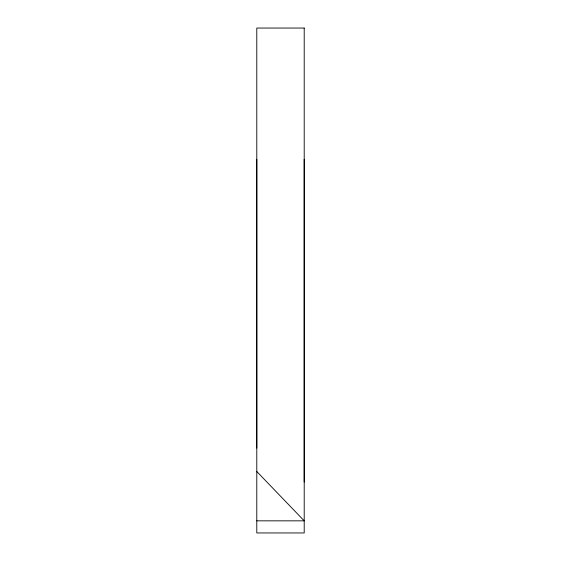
<?xml version="1.0" encoding="UTF-8"?>
<svg xmlns="http://www.w3.org/2000/svg" width="561" height="561" viewBox="0 0 561 561"><rect width="100%" height="100%" fill="white"/><g stroke="black" fill="none" stroke-linecap="round" stroke-linejoin="round"><path stroke-width="0.84" d="M256.791 448.071L256.791 159.282M304.209 482.025L304.209 159.282M256.791 520.839L304.209 520.839L256.791 471.513M304.209 28.05L256.791 28.05L256.791 532.95L304.209 532.95L304.209 28.05"/></g></svg>
